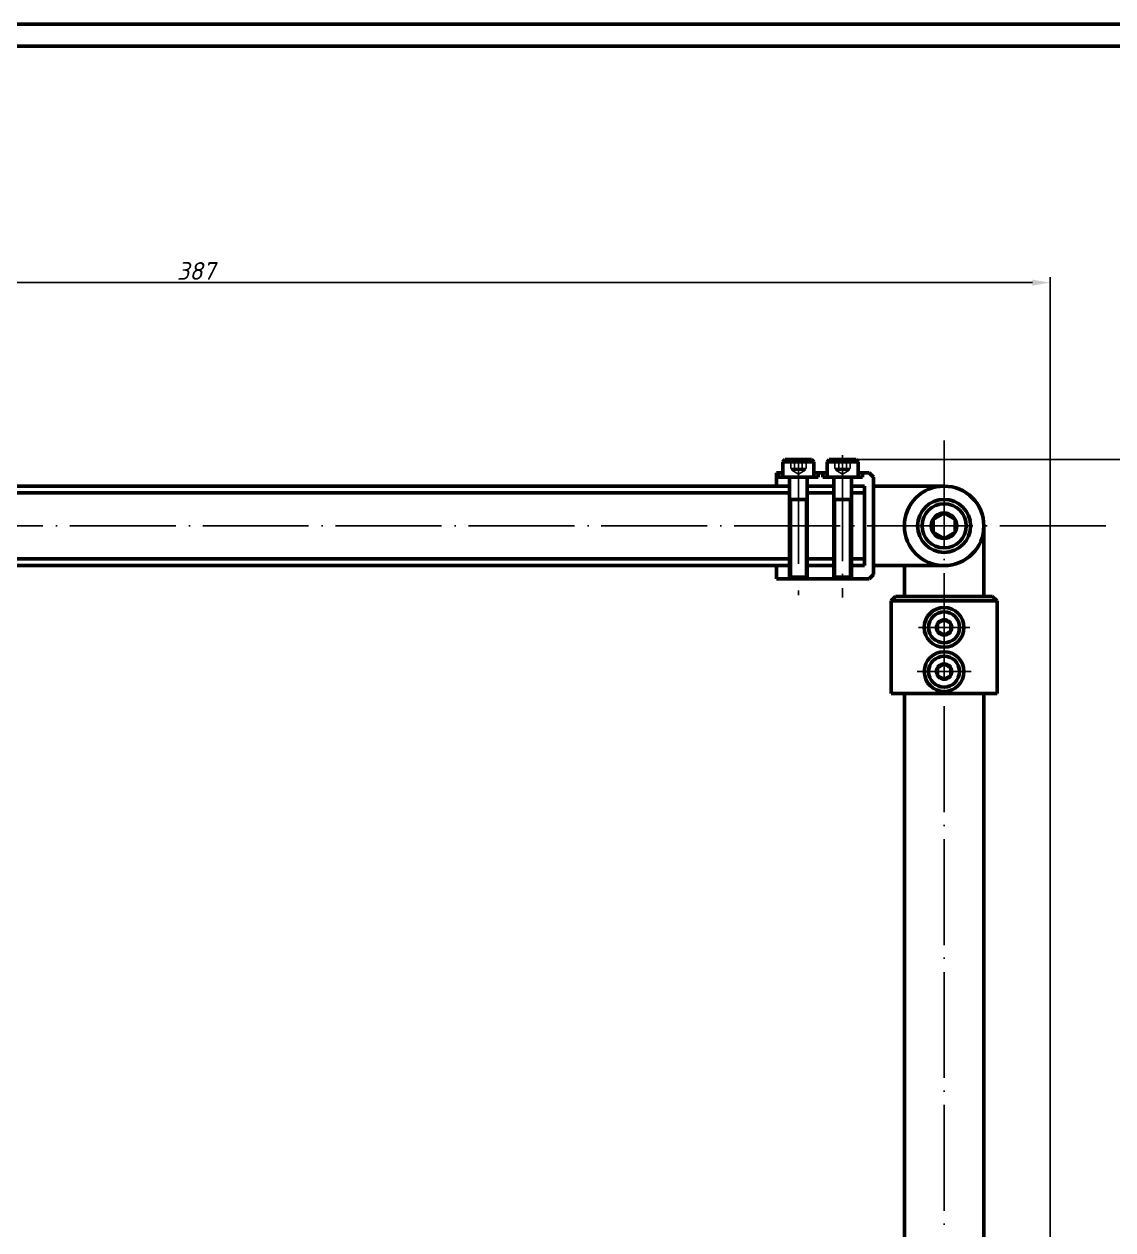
# Model space of a CAD drawing. Header units: millimetres. Extents: x -5427 to 3670, y -5891 to 948.
# Drawn here: x -5115.4 to -4868.7, y 675.4 to 948.5 of the extents above; entities that cross this region are included whole.
import ezdxf

# ---------------------------------------------------------------- set-up
doc = ezdxf.new("R2010")
doc.units = ezdxf.units.MM
doc.header["$MEASUREMENT"] = 0
doc.linetypes.add('ACAD_ISO04W100', pattern=[30, 24, -3, 0, -3])
doc.layers.add('оси', color=1, linetype='ACAD_ISO04W100')
doc.layers.add('Толстые', color=7, linetype='Continuous', lineweight=50)
doc.layers.add('Тонкие', color=140, linetype='Continuous', lineweight=25)
doc.styles.get("Standard").update_dxf_attribs({"font": 'isocpeui.ttf'})
doc.dimstyles.new('ISO-25', dxfattribs={"dimtxt": 4, "dimasz": 4, "dimexe": 1.25, "dimexo": 0, "dimtad": 1, "dimtxsty": 'Standard', "dimcen": 2.5, "dimadec": 0, "dimazin": 0, "dimtfac": 1, "dimtmove": 0, "dimatfit": 3, "dimfxl": 1, "dimarcsym": 0})

# ---------------------------------------------------------------- blocks, each defined once
blk = doc.blocks.new('*D525')
at = {"layer": 'Defpoints', "color": 0, "transparency": 16777216}
for p in [(-4926.96, 849.84), (-4848.73, 849.84), (-4865.53, 517.34)]:
    blk.add_point(p, dxfattribs=at)
at = {"layer": 'Тонкие', "color": 0, "lineweight": -2, "transparency": 16777216}
for p, q in [((-4926.96, 849.84), (-4847.48, 849.84)), ((-4848.73, 521.34), (-4848.73, 845.84)), ((-4865.53, 517.34), (-4847.48, 517.34))]:
    blk.add_line(p, q, dxfattribs=at)
at = {"layer": 'Тонкие', "color": 0, "transparency": 16777216}
for points in [[(-4849.4, 845.84), (-4848.07, 845.84), (-4848.73, 849.84)], [(-4849.4, 521.34), (-4848.07, 521.34), (-4848.73, 517.34)]]:
    blk.add_solid(points, dxfattribs=at)
at = {"layer": 'Тонкие', "color": 0, "transparency": 16777216, "insert": (-4851.76, 683.59), "char_height": 4, "attachment_point": 5, "rotation": 90}
blk.add_mtext('332,5', dxfattribs=at)
blk = doc.blocks.new('*D526')
at = {"layer": 'Defpoints', "color": 0, "transparency": 16777216}
for p in [(-4882.96, 889.93), (-5269.96, 797.84), (-4882.96, 523.84)]:
    blk.add_point(p, dxfattribs=at)
at = {"layer": 'Тонкие', "color": 0, "lineweight": -2, "transparency": 16777216}
for p, q in [((-5269.96, 797.84), (-5269.96, 891.18)), ((-4882.96, 523.84), (-4882.96, 891.18)), ((-5265.96, 889.93), (-4886.96, 889.93))]:
    blk.add_line(p, q, dxfattribs=at)
at = {"layer": 'Тонкие', "color": 0, "transparency": 16777216}
for points in [[(-5265.96, 890.6), (-5265.96, 889.26), (-5269.96, 889.93)], [(-4886.96, 890.6), (-4886.96, 889.26), (-4882.96, 889.93)]]:
    blk.add_solid(points, dxfattribs=at)
at = {"layer": 'Тонкие', "color": 0, "transparency": 16777216, "insert": (-5076.46, 892.58), "char_height": 4, "attachment_point": 5}
blk.add_mtext('387', dxfattribs=at)

msp = doc.modelspace()

# ---------------------------------------------------------------- linework, layer by layer
at = {"layer": 'оси'}
for p, q in [((-4906.959, 854.192), (-4906.959, 492.713)), ((-4939.959, 850.269), (-4939.959, 819.135)), ((-4929.959, 850.841), (-4929.959, 818.635)), ((-4870.315, 834.838), (-5195.958, 834.838)), ((-4912.775, 811.838), (-4901.128, 811.838)), ((-4913.082, 801.838), (-4900.811, 801.838))]:
    msp.add_line(p, q, dxfattribs=at)
at = {"layer": 'Толстые'}
for p, q in [((-4587.118, 948.486), (-5427.118, 948.486)), ((-5406.959, 943.486), (-4592.118, 943.486)), ((-4943.459, 849.338), (-4942.959, 849.838)), ((-4942.959, 849.838), (-4936.959, 849.838)), ((-4936.459, 849.338), (-4936.959, 849.838)), ((-4933.459, 849.338), (-4932.959, 849.838)), ((-4932.959, 849.838), (-4926.959, 849.838)), ((-4926.459, 849.338), (-4926.959, 849.838)), ((-4944.959, 846.838), (-4943.459, 846.838)), ((-4944.959, 846.838), (-4944.959, 843.838)), ((-4944.459, 846.838), (-4944.459, 845.838)), ((-4943.459, 849.338), (-4943.459, 845.838)), ((-4943.459, 849.338), (-4936.459, 849.338)), ((-4936.459, 845.838), (-4936.459, 849.338)), ((-4936.459, 846.838), (-4933.459, 846.838)), ((-4935.459, 845.838), (-4935.459, 846.838)), ((-4934.459, 846.838), (-4934.459, 845.838)), ((-4933.459, 849.338), (-4933.459, 845.838)), ((-4933.459, 849.338), (-4926.459, 849.338)), ((-4926.459, 845.838), (-4926.459, 849.338)), ((-4926.459, 846.838), (-4923.959, 846.838)), ((-4925.459, 845.838), (-4925.459, 846.838)), ((-4923.959, 846.838), (-4922.959, 845.838)), ((-4944.459, 845.838), (-4935.459, 845.838)), ((-4941.959, 823.238), (-4941.959, 845.838)), ((-4937.959, 845.838), (-4937.959, 823.238)), ((-4934.459, 845.838), (-4925.459, 845.838)), ((-4931.959, 823.238), (-4931.959, 845.838)), ((-4927.959, 845.838), (-4927.959, 823.238)), ((-4922.959, 845.838), (-4922.959, 823.838)), ((-4941.959, 843.838), (-5123.959, 843.838)), ((-4941.959, 842.338), (-5123.959, 842.338)), ((-4931.959, 843.838), (-4937.959, 843.838)), ((-4931.959, 842.338), (-4937.959, 842.338)), ((-4924.959, 843.838), (-4927.959, 843.838)), ((-4924.959, 842.338), (-4927.959, 842.338)), ((-4924.959, 843.838), (-4924.959, 825.838)), ((-4906.959, 843.838), (-4922.959, 843.838)), ((-4941.959, 840.838), (-4937.959, 840.838)), ((-4931.959, 840.838), (-4927.959, 840.838)), ((-4915.959, 834.838), (-4915.959, 834.834)), ((-4897.959, 834.838), (-4897.959, 818.838)), ((-4941.959, 827.338), (-5123.959, 827.338)), ((-4941.959, 825.838), (-5123.959, 825.838)), ((-4944.959, 825.838), (-4944.959, 822.838)), ((-4931.959, 827.338), (-4937.959, 827.338)), ((-4931.959, 825.838), (-4937.959, 825.838)), ((-4924.959, 827.338), (-4927.959, 827.338)), ((-4924.959, 825.838), (-4927.959, 825.838)), ((-4906.959, 825.838), (-4922.959, 825.838)), ((-4915.959, 825.838), (-4915.959, 818.838)), ((-4923.959, 822.838), (-4944.959, 822.838)), ((-4941.959, 823.238), (-4937.959, 823.238)), ((-4941.959, 823.238), (-4941.559, 822.838)), ((-4941.559, 822.838), (-4938.359, 822.838)), ((-4937.959, 823.238), (-4938.359, 822.838)), ((-4931.959, 823.238), (-4931.559, 822.838)), ((-4931.959, 823.238), (-4927.959, 823.238)), ((-4931.559, 822.838), (-4928.359, 822.838)), ((-4927.959, 823.238), (-4928.359, 822.838)), ((-4923.959, 822.838), (-4922.959, 823.838)), ((-4917.959, 818.838), (-4918.959, 817.838)), ((-4918.959, 817.838), (-4894.959, 817.838)), ((-4918.959, 817.838), (-4918.959, 796.838)), ((-4895.959, 818.838), (-4917.959, 818.838)), ((-4895.959, 818.838), (-4894.959, 817.838)), ((-4894.959, 796.838), (-4894.959, 817.838)), ((-4918.959, 796.838), (-4894.959, 796.838)), ((-4915.959, 796.838), (-4915.959, 622.838)), ((-4897.959, 796.838), (-4897.959, 622.838))]:
    msp.add_line(p, q, dxfattribs=at)
for points in [[(-4909.464, 836.301), (-4909.464, 833.414), (-4906.964, 831.971), (-4904.464, 833.414), (-4904.464, 836.301), (-4906.964, 837.744)], [(-4908.452, 812.704), (-4908.452, 810.972), (-4906.952, 810.106), (-4905.452, 810.972), (-4905.452, 812.704), (-4906.952, 813.57)], [(-4908.459, 802.704), (-4908.459, 800.972), (-4906.959, 800.106), (-4905.459, 800.972), (-4905.459, 802.704), (-4906.959, 803.57)]]:
    msp.add_lwpolyline(points, close=True, dxfattribs=at)
for centre, radius in [((-4906.959, 834.838), 9), ((-4906.959, 834.838), 6), ((-4906.959, 834.838), 5), ((-4906.964, 834.857), 2.887), ((-4906.959, 811.838), 4.5), ((-4906.952, 811.838), 3.5), ((-4906.952, 811.838), 1.732), ((-4906.947, 801.838), 4.5), ((-4906.959, 801.838), 3.5), ((-4906.959, 801.838), 1.732)]:
    msp.add_circle(centre, radius, dxfattribs=at)
at = {"layer": 'Тонкие'}
for p, q in [((-4941.691, 847.838), (-4941.691, 849.838)), ((-4940.825, 847.838), (-4940.825, 849.838)), ((-4939.093, 847.838), (-4939.093, 849.838)), ((-4938.227, 847.838), (-4938.227, 849.838)), ((-4931.691, 847.838), (-4931.691, 849.838)), ((-4930.825, 847.838), (-4930.825, 849.838)), ((-4929.093, 847.838), (-4929.093, 849.838)), ((-4928.227, 847.838), (-4928.227, 849.838)), ((-4941.691, 847.838), (-4938.227, 847.838)), ((-4941.459, 847.444), (-4941.459, 847.838)), ((-4939.958, 846.572), (-4941.459, 847.446)), ((-4938.459, 847.444), (-4941.459, 847.444)), ((-4939.959, 846.572), (-4938.459, 847.444)), ((-4938.459, 847.444), (-4938.459, 847.838)), ((-4931.691, 847.838), (-4928.227, 847.838)), ((-4931.459, 847.444), (-4931.459, 847.838)), ((-4929.958, 846.572), (-4931.459, 847.446)), ((-4928.459, 847.444), (-4931.459, 847.444)), ((-4929.959, 846.572), (-4928.459, 847.444)), ((-4928.459, 847.444), (-4928.459, 847.838)), ((-4941.559, 822.838), (-4941.559, 840.838)), ((-4938.359, 822.838), (-4938.359, 840.838)), ((-4931.559, 822.838), (-4931.559, 840.838)), ((-4928.359, 822.838), (-4928.359, 840.838))]:
    msp.add_line(p, q, dxfattribs=at)

# ---------------------------------------------------------------- dimensions: what is measured, and where the dimension line sits
dim = msp.add_linear_dim(base=(-4882.959, 889.929), p1=(-5269.955, 797.838), p2=(-4882.959, 523.838), dimstyle='ISO-25', dxfattribs=at)
dim.commit()
dim.dimension.update_dxf_attribs({"geometry": '*D526', "text_midpoint": (-5076.457, 892.58)})
dim = msp.add_linear_dim(base=(-4848.735, 849.838), p1=(-4865.529, 517.338), p2=(-4926.959, 849.838), angle=90, dimstyle='ISO-25', dxfattribs=at)
dim.commit()
dim.dimension.update_dxf_attribs({"geometry": '*D525', "text_midpoint": (-4851.76, 683.588)})

doc.saveas('drawing.dxf')
